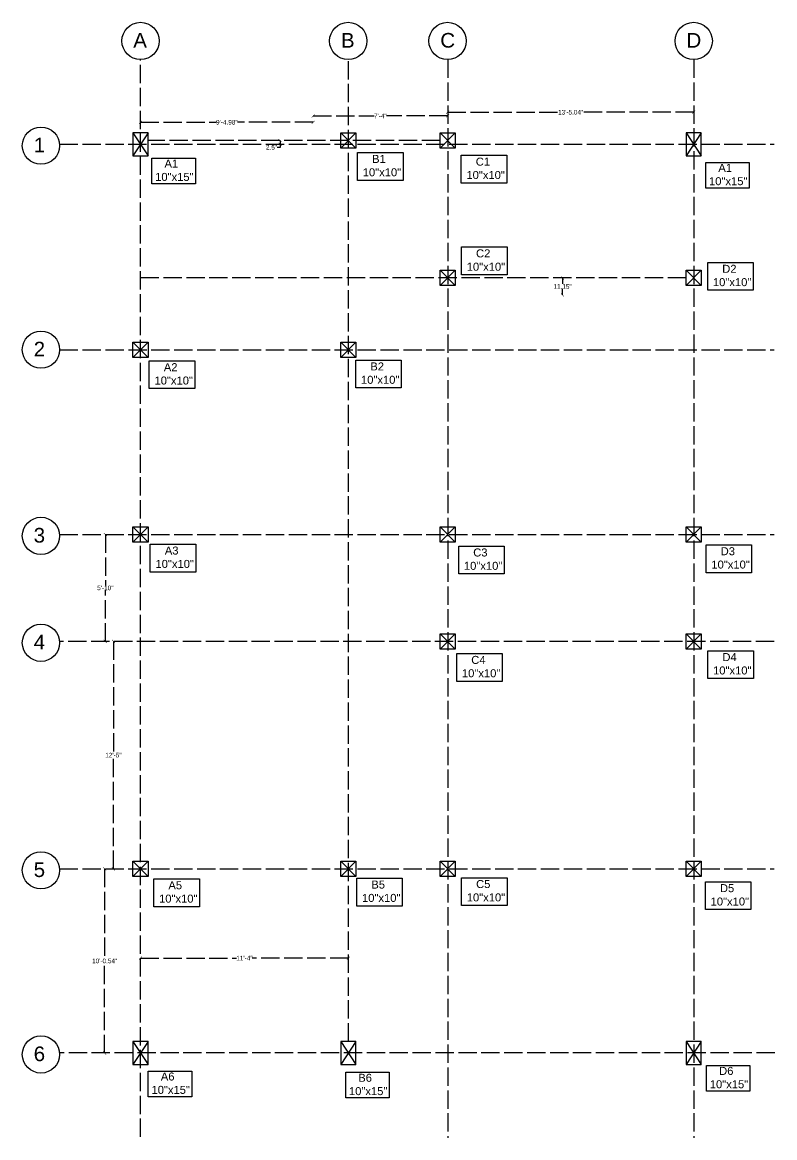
# Model space of a CAD drawing. Header units: inches. Extents: x -19338 to 11623, y -1285 to 3664.
# Drawn here: x 8416 to 8909, y 114 to 844 of the extents above; entities that cross this region are included whole.
import ezdxf

# ---------------------------------------------------------------- set-up
doc = ezdxf.new("R2010")
doc.units = ezdxf.units.IN
doc.header["$MEASUREMENT"] = 0
doc.linetypes.add('ACAD_ISO02W100', pattern=[15, 12, -3])
doc.layers.get('0').update_dxf_attribs({"color": 18})
doc.layers.add('C', color=141, linetype='Continuous')
doc.layers.add('C1', color=10, linetype='Continuous')
doc.styles.get("Standard").update_dxf_attribs({"font": 'arial.ttf'})
doc.dimstyles.get("Standard").update_dxf_attribs({"dimtxt": 3, "dimasz": 2, "dimexe": 0.18, "dimexo": 0.0625, "dimgap": 0.09, "dimtad": 0, "dimtih": 1, "dimtoh": 1, "dimdsep": 46, "dimlunit": 3, "dimtxsty": 'Standard', "dimblk": 'ARCHTICK', "dimcen": 0.09, "dimse1": 1, "dimse2": 1, "dimclrd": 2, "dimadec": 0, "dimazin": 0, "dimtfac": 1, "dimtofl": 0, "dimtmove": 0, "dimatfit": 3, "dimfxl": 1, "dimtolj": 1, "dimtzin": 0, "dimarcsym": 0})

# ---------------------------------------------------------------- blocks, each defined once
blk = doc.blocks.new('_ArchTick')
at = {"color": 0, "linetype": 'ByBlock', "const_width": 0.15}
blk.add_lwpolyline([(-0.5, -0.5), (0.5, 0.5)], dxfattribs=at)
blk = doc.blocks.new('*D19')
at = {"color": 2, "linetype": 'ACAD_ISO02W100', "lineweight": -2, "transparency": 16777216}
for p, q in [((8584.96, 762.12), (8582.96, 762.12)), ((8584.96, 766.62), (8584.96, 764.12)), ((8584.96, 764.12), (8584.96, 762.12))]:
    blk.add_line(p, q, dxfattribs=at)
at = {"layer": 'Defpoints', "color": 0, "linetype": 'ACAD_ISO02W100', "transparency": 16777216}
for p in [(8584.96, 766.62), (8584.96, 764.12), (8584.96, 764.12)]:
    blk.add_point(p, dxfattribs=at)
at = {"color": 2, "linetype": 'ACAD_ISO02W100', "lineweight": -2, "transparency": 16777216, "xscale": 2, "yscale": 2, "zscale": 2}
for p, rotation in [((8584.96, 766.62), 90), ((8584.96, 764.12), 270)]:
    blk.add_blockref('_ArchTick', p, dxfattribs=dict(at, rotation=rotation))
at = {"color": 0, "linetype": 'ACAD_ISO02W100', "transparency": 16777216, "insert": (8579.37, 762.12), "char_height": 3, "attachment_point": 5}
blk.add_mtext('\\A1;2.5"', dxfattribs=at)
blk = doc.blocks.new('*D20')
at = {"color": 2, "linetype": 'ACAD_ISO02W100', "lineweight": -2, "transparency": 16777216}
for p, q in [((8769.81, 676.62), (8769.81, 672.67)), ((8769.81, 665.48), (8769.81, 669.43))]:
    blk.add_line(p, q, dxfattribs=at)
at = {"layer": 'Defpoints', "color": 0, "linetype": 'ACAD_ISO02W100', "transparency": 16777216}
for p in [(8771.34, 676.62), (8769.81, 665.48), (8771.34, 665.48)]:
    blk.add_point(p, dxfattribs=at)
at = {"color": 2, "linetype": 'ACAD_ISO02W100', "lineweight": -2, "transparency": 16777216, "xscale": 2, "yscale": 2, "zscale": 2}
for p, rotation in [((8769.81, 676.62), 90), ((8769.81, 665.48), 270)]:
    blk.add_blockref('_ArchTick', p, dxfattribs=dict(at, rotation=rotation))
at = {"color": 0, "linetype": 'ACAD_ISO02W100', "transparency": 16777216, "insert": (8769.81, 671.05), "char_height": 3, "attachment_point": 5}
blk.add_mtext('\\A1;11.15"', dxfattribs=at)
blk = doc.blocks.new('*D21')
at = {"color": 2, "linetype": 'ACAD_ISO02W100', "lineweight": -2, "transparency": 16777216}
for p, q in [((8493.61, 231.21), (8556.5, 231.21)), ((8629.61, 231.21), (8566.71, 231.21))]:
    blk.add_line(p, q, dxfattribs=at)
at = {"layer": 'Defpoints', "color": 0, "linetype": 'ACAD_ISO02W100', "transparency": 16777216}
for p in [(8493.61, 228.73), (8629.61, 231.21), (8629.61, 228.73)]:
    blk.add_point(p, dxfattribs=at)
at = {"color": 2, "linetype": 'ACAD_ISO02W100', "lineweight": -2, "transparency": 16777216, "xscale": 2, "yscale": 2, "zscale": 2, "rotation": 180}
blk.add_blockref('_ArchTick', (8493.61, 231.21), dxfattribs=at)
at = {"color": 2, "linetype": 'ACAD_ISO02W100', "lineweight": -2, "transparency": 16777216, "xscale": 2, "yscale": 2, "zscale": 2}
blk.add_blockref('_ArchTick', (8629.61, 231.21), dxfattribs=at)
at = {"color": 0, "linetype": 'ACAD_ISO02W100', "transparency": 16777216, "insert": (8561.61, 231.21), "char_height": 3, "attachment_point": 5}
blk.add_mtext('\\A1;11\'-4"', dxfattribs=at)
blk = doc.blocks.new('*D22')
at = {"color": 2, "linetype": 'ACAD_ISO02W100', "lineweight": -2, "transparency": 16777216}
for p, q in [((8493.61, 778.56), (8543.1, 778.56)), ((8606.58, 778.56), (8557.09, 778.56))]:
    blk.add_line(p, q, dxfattribs=at)
at = {"layer": 'Defpoints', "color": 0, "linetype": 'ACAD_ISO02W100', "transparency": 16777216}
for p in [(8493.61, 778.07), (8606.58, 778.56), (8606.58, 778.22)]:
    blk.add_point(p, dxfattribs=at)
at = {"color": 2, "linetype": 'ACAD_ISO02W100', "lineweight": -2, "transparency": 16777216, "xscale": 2, "yscale": 2, "zscale": 2, "rotation": 180}
blk.add_blockref('_ArchTick', (8493.61, 778.56), dxfattribs=at)
at = {"color": 2, "linetype": 'ACAD_ISO02W100', "lineweight": -2, "transparency": 16777216, "xscale": 2, "yscale": 2, "zscale": 2}
blk.add_blockref('_ArchTick', (8606.58, 778.56), dxfattribs=at)
at = {"color": 0, "linetype": 'ACAD_ISO02W100', "transparency": 16777216, "insert": (8550.09, 778.56), "char_height": 3, "attachment_point": 5}
blk.add_mtext('\\A1;9\'-4.98"', dxfattribs=at)
blk = doc.blocks.new('*D23')
at = {"color": 2, "linetype": 'ACAD_ISO02W100', "lineweight": -2, "transparency": 16777216}
for p, q in [((8606.57, 782.73), (8646.5, 782.73)), ((8694.57, 782.73), (8654.63, 782.73))]:
    blk.add_line(p, q, dxfattribs=at)
at = {"layer": 'Defpoints', "color": 0, "linetype": 'ACAD_ISO02W100', "transparency": 16777216}
for p in [(8606.57, 792.09), (8694.57, 792.21), (8694.57, 782.73)]:
    blk.add_point(p, dxfattribs=at)
at = {"color": 2, "linetype": 'ACAD_ISO02W100', "lineweight": -2, "transparency": 16777216, "xscale": 2, "yscale": 2, "zscale": 2, "rotation": 180}
blk.add_blockref('_ArchTick', (8606.57, 782.73), dxfattribs=at)
at = {"color": 2, "linetype": 'ACAD_ISO02W100', "lineweight": -2, "transparency": 16777216, "xscale": 2, "yscale": 2, "zscale": 2}
blk.add_blockref('_ArchTick', (8694.57, 782.73), dxfattribs=at)
at = {"color": 0, "linetype": 'ACAD_ISO02W100', "transparency": 16777216, "insert": (8650.57, 782.73), "char_height": 3, "attachment_point": 5}
blk.add_mtext('\\A1;7\'-4"', dxfattribs=at)
blk = doc.blocks.new('*D24')
at = {"color": 2, "linetype": 'ACAD_ISO02W100', "lineweight": -2, "transparency": 16777216}
for p, q in [((8470.58, 508.62), (8470.58, 475.24)), ((8470.58, 438.62), (8470.58, 472))]:
    blk.add_line(p, q, dxfattribs=at)
at = {"layer": 'Defpoints', "color": 0, "linetype": 'ACAD_ISO02W100', "transparency": 16777216}
for p in [(8476.11, 508.62), (8470.58, 438.62), (8476.11, 438.62)]:
    blk.add_point(p, dxfattribs=at)
at = {"color": 2, "linetype": 'ACAD_ISO02W100', "lineweight": -2, "transparency": 16777216, "xscale": 2, "yscale": 2, "zscale": 2}
for p, rotation in [((8470.58, 508.62), 90), ((8470.58, 438.62), 270)]:
    blk.add_blockref('_ArchTick', p, dxfattribs=dict(at, rotation=rotation))
at = {"color": 0, "linetype": 'ACAD_ISO02W100', "transparency": 16777216, "insert": (8470.58, 473.62), "char_height": 3, "attachment_point": 5}
blk.add_mtext('\\A1;5\'-10"', dxfattribs=at)
blk = doc.blocks.new('*D25')
at = {"color": 2, "linetype": 'ACAD_ISO02W100', "lineweight": -2, "transparency": 16777216}
for p, q in [((8475.87, 438.62), (8475.87, 365.74)), ((8475.87, 289.62), (8475.87, 362.5))]:
    blk.add_line(p, q, dxfattribs=at)
at = {"layer": 'Defpoints', "color": 0, "linetype": 'ACAD_ISO02W100', "transparency": 16777216}
for p in [(8476.11, 438.62), (8475.87, 289.62), (8476.11, 289.62)]:
    blk.add_point(p, dxfattribs=at)
at = {"color": 2, "linetype": 'ACAD_ISO02W100', "lineweight": -2, "transparency": 16777216, "xscale": 2, "yscale": 2, "zscale": 2}
for p, rotation in [((8475.87, 438.62), 90), ((8475.87, 289.62), 270)]:
    blk.add_blockref('_ArchTick', p, dxfattribs=dict(at, rotation=rotation))
at = {"color": 0, "linetype": 'ACAD_ISO02W100', "transparency": 16777216, "insert": (8475.87, 364.12), "char_height": 3, "attachment_point": 5}
blk.add_mtext('\\A1;12\'-5"', dxfattribs=at)
blk = doc.blocks.new('*D26')
at = {"color": 2, "linetype": 'ACAD_ISO02W100', "lineweight": -2, "transparency": 16777216}
for p, q in [((8470.13, 289.62), (8470.13, 230.98)), ((8470.13, 169.08), (8470.13, 227.73))]:
    blk.add_line(p, q, dxfattribs=at)
at = {"layer": 'Defpoints', "color": 0, "linetype": 'ACAD_ISO02W100', "transparency": 16777216}
for p in [(8469.19, 289.62), (8469.35, 169.08), (8470.13, 169.08)]:
    blk.add_point(p, dxfattribs=at)
at = {"color": 2, "linetype": 'ACAD_ISO02W100', "lineweight": -2, "transparency": 16777216, "xscale": 2, "yscale": 2, "zscale": 2}
for p, rotation in [((8470.13, 289.62), 90), ((8470.13, 169.08), 270)]:
    blk.add_blockref('_ArchTick', p, dxfattribs=dict(at, rotation=rotation))
at = {"color": 0, "linetype": 'ACAD_ISO02W100', "transparency": 16777216, "insert": (8470.13, 229.35), "char_height": 3, "attachment_point": 5}
blk.add_mtext('\\A1;10\'-0.54"', dxfattribs=at)
blk = doc.blocks.new('*D28')
at = {"color": 2, "linetype": 'ACAD_ISO02W100', "lineweight": -2, "transparency": 16777216}
for p, q in [((8694.57, 785.11), (8767.07, 785.11)), ((8855.61, 785.11), (8783.1, 785.11))]:
    blk.add_line(p, q, dxfattribs=at)
at = {"layer": 'Defpoints', "color": 0, "linetype": 'ACAD_ISO02W100', "transparency": 16777216}
for p in [(8694.57, 792.21), (8694.57, 785.11), (8855.61, 788.4)]:
    blk.add_point(p, dxfattribs=at)
at = {"color": 2, "linetype": 'ACAD_ISO02W100', "lineweight": -2, "transparency": 16777216, "xscale": 2, "yscale": 2, "zscale": 2, "rotation": 180}
blk.add_blockref('_ArchTick', (8694.57, 785.11), dxfattribs=at)
at = {"color": 2, "linetype": 'ACAD_ISO02W100', "lineweight": -2, "transparency": 16777216, "xscale": 2, "yscale": 2, "zscale": 2}
blk.add_blockref('_ArchTick', (8855.61, 785.11), dxfattribs=at)
at = {"color": 0, "linetype": 'ACAD_ISO02W100', "transparency": 16777216, "insert": (8775.09, 785.11), "char_height": 3, "attachment_point": 5}
blk.add_mtext('\\A1;13\'-5.04"', dxfattribs=at)

msp = doc.modelspace()

# ---------------------------------------------------------------- linework, layer by layer
at = {"linetype": 'ACAD_ISO02W100'}
for p, q in [((8493.606, 114.093), (8493.606, 819.623)), ((8629.606, 176.623), (8629.606, 819.623)), ((8694.606, 819.623), (8694.606, 113.623)), ((8855.606, 819.623), (8855.606, 113.623)), ((8440.606, 764.123), (8908.293, 764.123)), ((8689.606, 766.623), (8498.606, 766.623)), ((8850.606, 676.623), (8493.606, 676.623)), ((8440.64, 629.623), (8908.293, 629.623)), ((8440.606, 508.623), (8908.293, 508.623)), ((8908.293, 438.623), (8440.606, 438.623)), ((8440.606, 289.623), (8908.293, 289.623)), ((8908.606, 169.123), (8440.606, 169.123))]:
    msp.add_line(p, q, dxfattribs=at)
at = {"color": 240, "true_color": 0xed1f24}
for points in [[(8635.61, 758.716), (8665.396, 758.716), (8665.396, 740.48), (8635.61, 740.48)], [(8703.464, 756.924), (8733.251, 756.924), (8733.251, 738.688), (8703.464, 738.688)], [(8703.651, 696.881), (8733.438, 696.881), (8733.438, 678.645), (8703.651, 678.645)], [(8864.758, 686.761), (8894.545, 686.761), (8894.545, 668.525), (8864.758, 668.525)], [(8499.329, 622.352), (8529.116, 622.352), (8529.116, 604.116), (8499.329, 604.116)], [(8634.451, 622.838), (8664.238, 622.838), (8664.238, 604.602), (8634.451, 604.602)], [(8499.976, 502.266), (8529.763, 502.266), (8529.763, 484.03), (8499.976, 484.03)], [(8701.804, 501.015), (8731.591, 501.015), (8731.591, 482.779), (8701.804, 482.779)], [(8863.74, 501.837), (8893.527, 501.837), (8893.527, 483.601), (8863.74, 483.601)], [(8864.858, 432.501), (8894.645, 432.501), (8894.645, 414.265), (8864.858, 414.265)], [(8700.506, 430.656), (8730.292, 430.656), (8730.292, 412.42), (8700.506, 412.42)], [(8502.316, 283.079), (8532.103, 283.079), (8532.103, 264.843), (8502.316, 264.843)], [(8635.13, 283.55), (8664.917, 283.55), (8664.917, 265.314), (8635.13, 265.314)], [(8703.684, 283.89), (8733.471, 283.89), (8733.471, 265.654), (8703.684, 265.654)], [(8863.256, 281.195), (8893.042, 281.195), (8893.042, 262.959), (8863.256, 262.959)]]:
    msp.add_lwpolyline(points, close=True, dxfattribs=at)
for centre in [(8493.606, 831.816), (8629.528, 831.816), (8694.528, 831.816), (8855.64, 831.816), (8428.447, 763.207), (8428.447, 629.623), (8428.447, 507.707), (8428.447, 437.707), (8428.447, 288.707), (8428.447, 168.13)]:
    msp.add_circle(centre, 12.193)
at = {"layer": 'C'}
for p, q in [((8498.606, 771.623), (8488.606, 756.623)), ((8488.606, 771.623), (8498.606, 756.623)), ((8860.606, 771.623), (8850.606, 756.623)), ((8850.606, 771.623), (8860.606, 756.623)), ((8498.606, 176.623), (8488.606, 161.623)), ((8488.606, 176.623), (8498.606, 161.623)), ((8634.606, 176.623), (8624.606, 161.623)), ((8624.606, 176.623), (8634.606, 161.623)), ((8860.606, 176.623), (8850.606, 161.623)), ((8850.606, 176.623), (8860.606, 161.623))]:
    msp.add_line(p, q, dxfattribs=at)
for points in [[(8488.606, 756.623), (8498.606, 756.623), (8498.606, 771.623), (8488.606, 771.623)], [(8850.606, 756.623), (8860.606, 756.623), (8860.606, 771.623), (8850.606, 771.623)], [(8501.06, 755.117), (8529.488, 755.117), (8529.488, 738.276), (8501.06, 738.276)], [(8863.506, 752.311), (8891.934, 752.311), (8891.934, 735.47), (8863.506, 735.47)], [(8488.606, 161.623), (8498.606, 161.623), (8498.606, 176.623), (8488.606, 176.623)], [(8624.606, 161.623), (8634.606, 161.623), (8634.606, 176.623), (8624.606, 176.623)], [(8850.606, 161.623), (8860.606, 161.623), (8860.606, 176.623), (8850.606, 176.623)], [(8864.02, 160.95), (8892.448, 160.95), (8892.448, 144.11), (8864.02, 144.11)], [(8498.664, 157.293), (8527.092, 157.293), (8527.092, 140.452), (8498.664, 140.452)], [(8627.88, 156.456), (8656.308, 156.456), (8656.308, 139.615), (8627.88, 139.615)]]:
    msp.add_lwpolyline(points, close=True, dxfattribs=at)
at = {"layer": 'C1'}
for p, q in [((8624.606, 771.623), (8634.606, 761.623)), ((8634.606, 771.623), (8624.606, 761.623)), ((8689.606, 771.623), (8699.606, 761.623)), ((8699.606, 771.623), (8689.606, 761.623)), ((8689.606, 681.623), (8699.606, 671.623)), ((8699.606, 681.623), (8689.606, 671.623)), ((8850.606, 681.623), (8860.606, 671.623)), ((8860.606, 681.623), (8850.606, 671.623)), ((8488.606, 634.623), (8498.606, 624.623)), ((8498.606, 634.623), (8488.606, 624.623)), ((8624.606, 634.623), (8634.606, 624.623)), ((8634.606, 634.623), (8624.606, 624.623)), ((8488.606, 513.623), (8498.606, 503.623)), ((8498.606, 513.623), (8488.606, 503.623)), ((8689.606, 513.623), (8699.606, 503.623)), ((8699.606, 513.623), (8689.606, 503.623)), ((8850.606, 513.623), (8860.606, 503.623)), ((8860.606, 513.623), (8850.606, 503.623)), ((8689.606, 443.623), (8699.606, 433.623)), ((8699.606, 443.623), (8689.606, 433.623)), ((8850.606, 443.623), (8860.606, 433.623)), ((8860.606, 443.623), (8850.606, 433.623)), ((8488.606, 294.623), (8498.606, 284.623)), ((8498.606, 294.623), (8488.606, 284.623)), ((8624.606, 294.623), (8634.606, 284.623)), ((8634.606, 294.623), (8624.606, 284.623)), ((8689.606, 294.623), (8699.606, 284.623)), ((8699.606, 294.623), (8689.606, 284.623)), ((8850.606, 294.623), (8860.606, 284.623)), ((8860.606, 294.623), (8850.606, 284.623)), ((8498.606, 176.623), (8488.606, 161.623)), ((8488.606, 176.623), (8498.606, 161.623)), ((8634.606, 176.623), (8624.606, 161.623)), ((8624.606, 176.623), (8634.606, 161.623))]:
    msp.add_line(p, q, dxfattribs=at)
for points in [[(8634.606, 761.623), (8624.606, 761.623), (8624.606, 771.623), (8634.606, 771.623)], [(8699.606, 761.623), (8689.606, 761.623), (8689.606, 771.623), (8699.606, 771.623)], [(8699.606, 671.623), (8689.606, 671.623), (8689.606, 681.623), (8699.606, 681.623)], [(8860.606, 671.623), (8850.606, 671.623), (8850.606, 681.623), (8860.606, 681.623)], [(8498.606, 624.623), (8488.606, 624.623), (8488.606, 634.623), (8498.606, 634.623)], [(8634.606, 624.623), (8624.606, 624.623), (8624.606, 634.623), (8634.606, 634.623)], [(8498.606, 503.623), (8488.606, 503.623), (8488.606, 513.623), (8498.606, 513.623)], [(8699.606, 503.623), (8689.606, 503.623), (8689.606, 513.623), (8699.606, 513.623)], [(8860.606, 503.623), (8850.606, 503.623), (8850.606, 513.623), (8860.606, 513.623)], [(8699.606, 433.623), (8689.606, 433.623), (8689.606, 443.623), (8699.606, 443.623)], [(8860.606, 433.623), (8850.606, 433.623), (8850.606, 443.623), (8860.606, 443.623)], [(8498.606, 284.623), (8488.606, 284.623), (8488.606, 294.623), (8498.606, 294.623)], [(8634.606, 284.623), (8624.606, 284.623), (8624.606, 294.623), (8634.606, 294.623)], [(8699.606, 284.623), (8689.606, 284.623), (8689.606, 294.623), (8699.606, 294.623)], [(8860.606, 284.623), (8850.606, 284.623), (8850.606, 294.623), (8860.606, 294.623)], [(8488.606, 161.623), (8498.606, 161.623), (8498.606, 176.623), (8488.606, 176.623)], [(8624.606, 161.623), (8634.606, 161.623), (8634.606, 176.623), (8624.606, 176.623)]]:
    msp.add_lwpolyline(points, close=True, dxfattribs=at)

# ---------------------------------------------------------------- texts
at = {"char_height": 9.6, "attachment_point": 1}
for s, insert in [('A', (8488.852, 837.025)), ('B', (8624.774, 837.025)), ('C', (8689.774, 837.025)), ('D', (8850.886, 837.025)), ('1', (8423.693, 768.416)), ('2', (8423.693, 634.832)), ('3', (8423.693, 512.916)), ('4', (8423.693, 442.916)), ('5', (8423.693, 293.916)), ('6', (8423.693, 173.338))]:
    msp.add_mtext_dynamic_manual_height_columns(s, width=5318.3102, gutter_width=80, heights=[0], dxfattribs=dict(at, insert=insert))
at = {"color": 240, "true_color": 0xed1f24, "char_height": 5.2416, "attachment_point": 1}
for s, insert in [('   B1\\P10"x10"', (8639.032, 757.166)), ('   C1\\P10"x10"', (8706.887, 755.374)), ('   C2\\P10"x10"', (8707.074, 695.33)), ('   D2\\P10"x10"', (8868.181, 685.21)), ('   A2\\P10"x10"', (8502.752, 620.801)), ('   B2\\P10"x10"', (8637.874, 621.287)), ('   A3\\P10"x10"', (8503.399, 500.715)), ('   C3\\P10"x10"', (8705.227, 499.464)), ('   D3\\P10"x10"', (8867.163, 500.286)), ('   D4\\P10"x10"', (8868.281, 430.95)), ('   C4\\P10"x10"', (8703.928, 429.105)), ('   A5\\P10"x10"', (8505.739, 281.528)), ('   B5\\P10"x10"', (8638.553, 281.999)), ('   C5\\P10"x10"', (8707.107, 282.339)), ('   D5\\P10"x10"', (8866.678, 279.644))]:
    msp.add_mtext_dynamic_manual_height_columns(s, width=6366.94365, gutter_width=109.2, heights=[0], dxfattribs=dict(at, insert=insert))
at = {"layer": 'C', "char_height": 5.2416, "attachment_point": 1}
for s, insert in [('   A1\\P10"x15"', (8503.184, 754.135)), ('   A1\\P10"x15"', (8865.63, 751.329)), ('   A6\\P10"x15"', (8500.788, 156.311)), ('   B6\\P10"x15"', (8630.004, 155.474)), ('   D6\\P10"x15"', (8866.144, 159.969))]:
    msp.add_mtext_dynamic_manual_height_columns(s, width=3820.16619, gutter_width=65.52, heights=[0], dxfattribs=dict(at, insert=insert))

# ---------------------------------------------------------------- dimensions: what is measured, and where the dimension line sits
at = {"linetype": 'ACAD_ISO02W100'}
for base, p1, p2, picture, middle in [((8694.565, 782.725), (8606.565, 792.093), (8694.565, 792.211), '*D23', (8650.565, 782.725)), ((8694.565, 785.112), (8855.606, 788.399), (8694.565, 792.211), '*D28', (8775.086, 785.112)), ((8606.584, 778.56), (8493.606, 778.071), (8606.584, 778.223), '*D22', (8550.095, 778.56)), ((8629.606, 231.207), (8493.606, 228.731), (8629.606, 228.731), '*D21', (8561.606, 231.207))]:
    dim = msp.add_linear_dim(base=base, p1=p1, p2=p2, dimstyle='Standard', dxfattribs=at)
    dim.commit()
    dim.dimension.update_dxf_attribs({"geometry": picture, "text_midpoint": middle})
for base, p1, p2, picture, middle in [((8584.958, 764.123), (8584.958, 766.623), (8584.958, 764.123), '*D19', (8579.37, 762.123)), ((8769.809, 665.476), (8771.344, 676.623), (8771.338, 665.476), '*D20', (8769.809, 671.049)), ((8470.575, 438.623), (8476.114, 508.623), (8476.114, 438.623), '*D24', (8470.575, 473.623)), ((8475.87, 289.623), (8476.114, 438.623), (8476.114, 289.623), '*D25', (8475.87, 364.123)), ((8470.133, 169.084), (8469.187, 289.623), (8469.348, 169.084), '*D26', (8470.133, 229.354))]:
    dim = msp.add_linear_dim(base=base, p1=p1, p2=p2, angle=90, dimstyle='Standard', dxfattribs=at)
    dim.commit()
    dim.dimension.update_dxf_attribs({"geometry": picture, "text_midpoint": middle})

doc.saveas('drawing.dxf')
